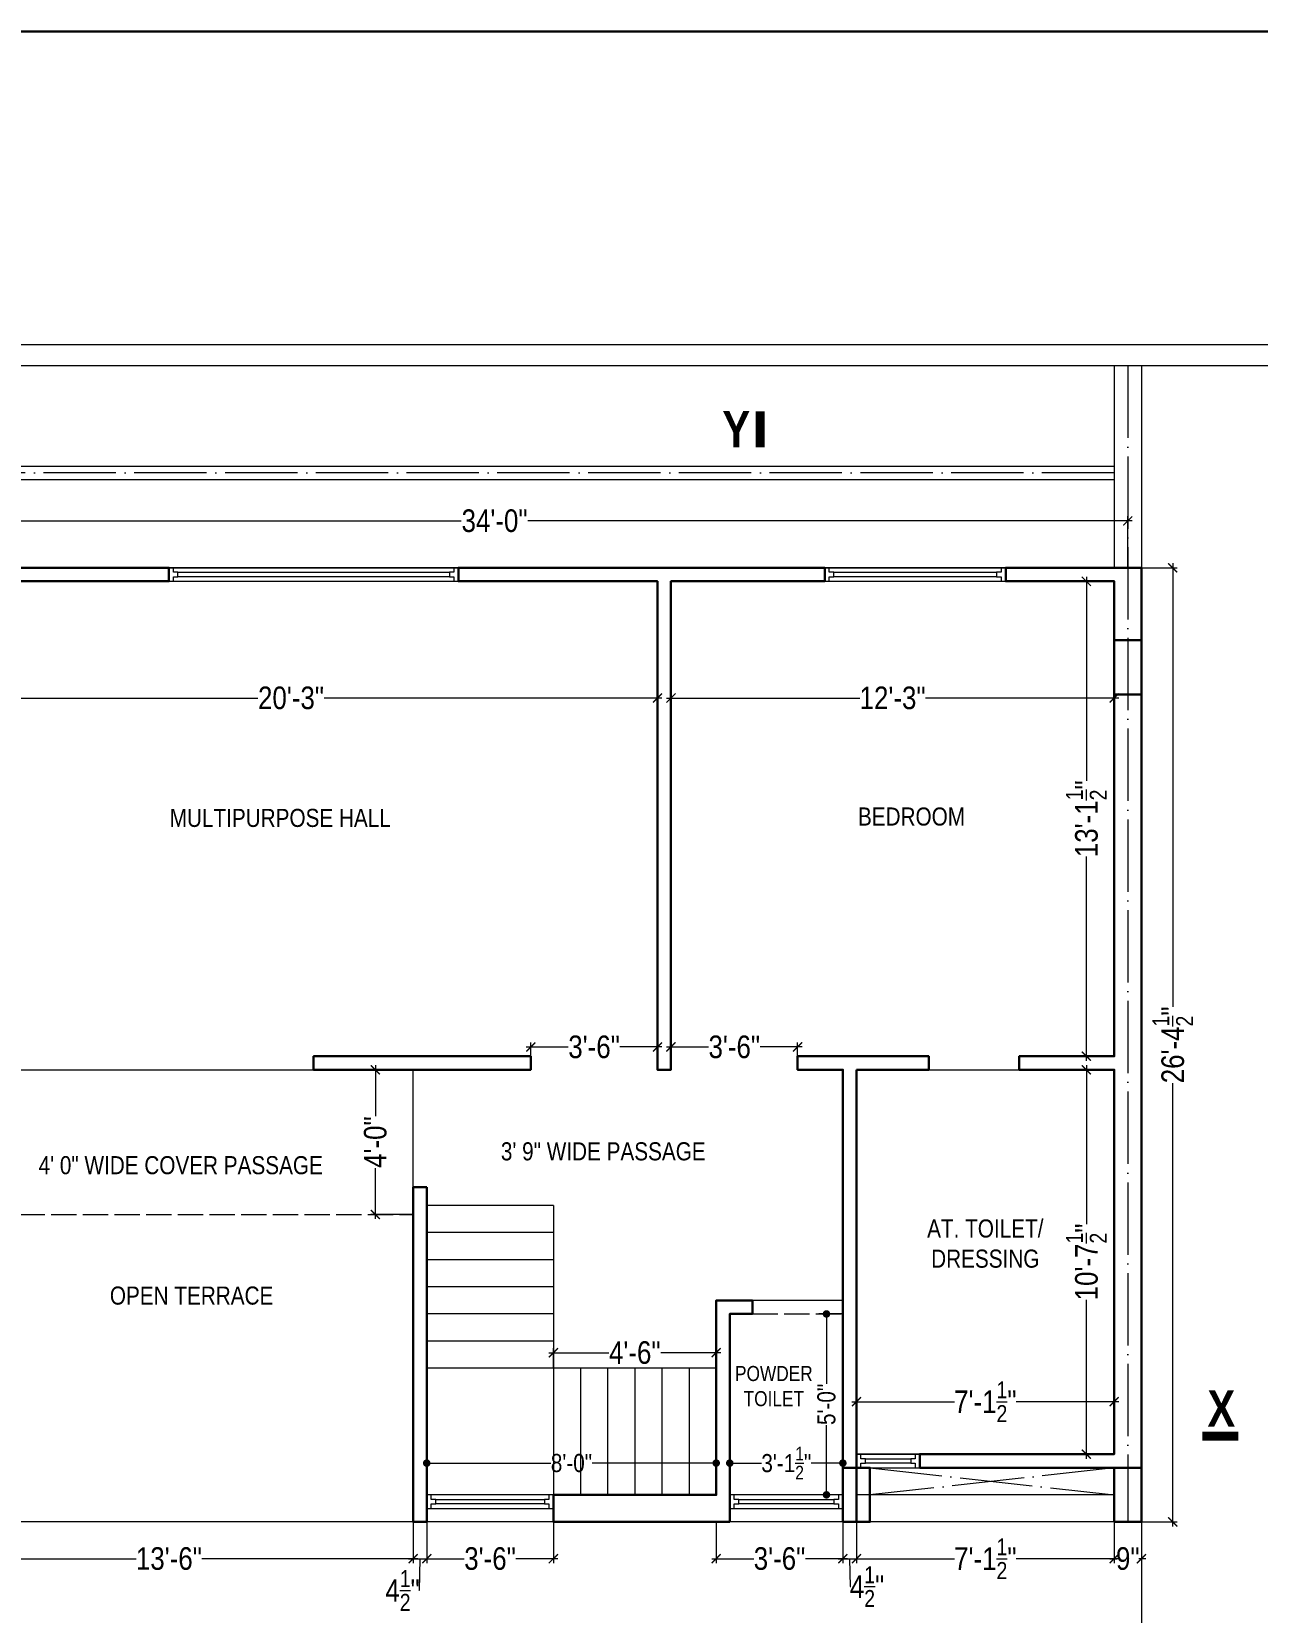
# Model space of a CAD drawing. Header units: millimetres. Extents: x 56222 to 120458, y -162468 to -121287.
# Drawn here: x 115889 to 116296, y -159368 to -158844 of the extents above; entities that cross this region are included whole.
import ezdxf

# ---------------------------------------------------------------- set-up
doc = ezdxf.new("R2010")
doc.units = ezdxf.units.MM
doc.header["$MEASUREMENT"] = 0
doc.header["$PDMODE"] = 35
doc.linetypes.add('ACAD_ISO02W100', pattern=[15, 12, -3])
doc.linetypes.add('ACAD_ISO04W100', pattern=[30, 24, -3, 0, -3])
doc.layers.get('Defpoints').update_dxf_attribs({"color": 220})
for name, color, linetype, lineweight in [('COLUMN', 1, 'Continuous', 30), ('FIRST FLOOR', 7, 'Continuous', 9), ('FIRST FLOOR_( STAIR )', 47, 'Continuous', 9), ('GROUND FLOOR', 7, 'Continuous', 9), ('GROUND FLOOR ( DW_RAIL )', 7, 'Continuous', 9), ('SECOND FLOOR', 7, 'Continuous', 9), ('SECOND FLOOR  ( PLINE )', 251, 'Continuous', 30), ('SECOND FLOOR ( DIM )', 7, 'Continuous', 9), ('SECOND FLOOR ( DW_RAIL )', 7, 'Continuous', 9), ('SECOND FLOOR ( PLine )', 7, 'Continuous', 30), ('SECOND FLOOR ( TEXT )', 7, 'Continuous', 9), ('SECTION', 7, 'Continuous', 9), ('X_SHEET', 7, 'Continuous', 9)]:
    doc.layers.add(name, color=color, linetype=linetype, lineweight=lineweight)
doc.styles.add('Cn BT~6', font='swissc.ttf', dxfattribs={"height": 6})
doc.styles.add("Cn_BT_0'-0", font='swissc.ttf')
doc.styles.add('Cn_BT_7½', font='swissc.ttf', dxfattribs={"height": 7.5})
doc.styles.add('KATHA', font='swissc.ttf')
doc.dimstyles.new('Cn BT~6', dxfattribs={"dimtxt": 0.18, "dimasz": 2.5, "dimexe": 2.5, "dimexo": 0, "dimgap": 0.09, "dimtad": 0, "dimdec": 3, "dimzin": 3, "dimdsep": 46, "dimlunit": 4, "dimtxsty": 'Cn BT~6', "dimblk": 'DOT', "dimcen": 0.09, "dimdle": 2, "dimclrd": 250, "dimclre": 250, "dimclrt": 5, "dimadec": 0, "dimazin": 0, "dimtfac": 0.75, "dimtdec": 3, "dimtofl": 0, "dimtmove": 0, "dimatfit": 3, "dimfxl": 1, "dimtolj": 1, "dimtzin": 0, "dimlwd": 15, "dimlwe": 15, "dimarcsym": 0})
doc.dimstyles.new('Cn_BT_7½', dxfattribs={"dimtxt": 9, "dimasz": 3, "dimexe": 1.5, "dimexo": 0, "dimgap": 0.09, "dimtad": 0, "dimdec": 3, "dimzin": 3, "dimdsep": 46, "dimlunit": 4, "dimtxsty": 'Cn_BT_7½', "dimblk": 'ARCHTICK', "dimcen": 0.09, "dimdle": 1.5, "dimclrd": 251, "dimclre": 251, "dimclrt": 14, "dimadec": 0, "dimazin": 0, "dimtfac": 0.75, "dimtdec": 3, "dimtofl": 0, "dimtmove": 0, "dimatfit": 3, "dimfxl": 0, "dimtolj": 1, "dimtzin": 0, "dimlwd": 15, "dimlwe": 15, "dimarcsym": 0})

# ---------------------------------------------------------------- blocks, each defined once
blk = doc.blocks.new('_ArchTick')
at = {"color": 0, "linetype": 'ByBlock', "const_width": 0.15}
blk.add_lwpolyline([(-0.5, -0.5), (0.5, 0.5)], dxfattribs=at)
blk = doc.blocks.new('*D325')
at = {"layer": 'Defpoints', "color": 0, "transparency": 16777216}
for p in [(116248.24, -159298.46), (116162.74, -159306.52), (116248.24, -159306.52)]:
    blk.add_point(p, dxfattribs=at)
at = {"layer": 'SECOND FLOOR ( DIM )', "color": 251, "lineweight": 15, "transparency": 16777216}
for p, q in [((116162.74, -159306.52), (116162.74, -159296.96)), ((116248.24, -159306.52), (116248.24, -159296.96)), ((116161.24, -159298.46), (116195.29, -159298.46)), ((116249.74, -159298.46), (116215.7, -159298.46))]:
    blk.add_line(p, q, dxfattribs=at)
at = {"layer": 'SECOND FLOOR ( DIM )', "color": 251, "lineweight": 15, "transparency": 16777216, "xscale": 3, "yscale": 3, "zscale": 3, "rotation": 180}
blk.add_blockref('_ArchTick', (116162.74, -159298.46), dxfattribs=at)
at = {"layer": 'SECOND FLOOR ( DIM )', "color": 251, "lineweight": 15, "transparency": 16777216, "xscale": 3, "yscale": 3, "zscale": 3}
blk.add_blockref('_ArchTick', (116248.24, -159298.46), dxfattribs=at)
at = {"layer": 'SECOND FLOOR ( DIM )', "color": 14, "transparency": 16777216, "insert": (116205.49, -159298.46), "char_height": 7.5, "attachment_point": 5, "style": 'Cn_BT_7½'}
blk.add_mtext('\\A1;7\'-1{\\H0.750000x;\\S1/2;}"', dxfattribs=at)
blk = doc.blocks.new('*D324')
at = {"layer": 'Defpoints', "color": 0, "transparency": 16777216}
for p in [(116257.24, -159021.86), (116252.74, -159338.36), (116267.63, -159338.36)]:
    blk.add_point(p, dxfattribs=at)
at = {"layer": 'SECOND FLOOR ( DIM )', "color": 251, "lineweight": 15, "transparency": 16777216}
for p, q in [((116257.24, -159021.86), (116269.13, -159021.86)), ((116267.63, -159020.36), (116267.63, -159167.44)), ((116267.63, -159339.86), (116267.63, -159192.78)), ((116252.74, -159338.36), (116269.13, -159338.36))]:
    blk.add_line(p, q, dxfattribs=at)
at = {"layer": 'SECOND FLOOR ( DIM )', "color": 251, "lineweight": 15, "transparency": 16777216, "xscale": 3, "yscale": 3, "zscale": 3}
for p, rotation in [((116267.63, -159021.86), 90), ((116267.63, -159338.36), 270)]:
    blk.add_blockref('_ArchTick', p, dxfattribs=dict(at, rotation=rotation))
at = {"layer": 'SECOND FLOOR ( DIM )', "color": 14, "transparency": 16777216, "insert": (116267.63, -159180.11), "char_height": 7.5, "attachment_point": 5, "rotation": 90, "style": 'Cn_BT_7½'}
blk.add_mtext('\\A1;26\'-4{\\H0.750000x;\\S1/2;}"', dxfattribs=at)
blk = doc.blocks.new('*D323')
at = {"layer": 'Defpoints', "color": 0, "transparency": 16777216}
for p in [(116248.24, -159188.36), (116239, -159315.86), (116248.24, -159315.86)]:
    blk.add_point(p, dxfattribs=at)
at = {"layer": 'SECOND FLOOR ( DIM )', "color": 251, "lineweight": 15, "transparency": 16777216}
for p, q in [((116239, -159186.86), (116239, -159239.58)), ((116248.24, -159188.36), (116237.5, -159188.36)), ((116239, -159317.36), (116239, -159264.64)), ((116248.24, -159315.86), (116237.5, -159315.86))]:
    blk.add_line(p, q, dxfattribs=at)
at = {"layer": 'SECOND FLOOR ( DIM )', "color": 251, "lineweight": 15, "transparency": 16777216, "xscale": 3, "yscale": 3, "zscale": 3}
for p, rotation in [((116239, -159188.36), 90), ((116239, -159315.86), 270)]:
    blk.add_blockref('_ArchTick', p, dxfattribs=dict(at, rotation=rotation))
at = {"layer": 'SECOND FLOOR ( DIM )', "color": 14, "transparency": 16777216, "insert": (116239, -159252.11), "char_height": 7.5, "attachment_point": 5, "rotation": 90, "style": 'Cn_BT_7½'}
blk.add_mtext('\\A1;10\'-7{\\H0.750000x;\\S1/2;}"', dxfattribs=at)
blk = doc.blocks.new('*D322')
at = {"layer": 'Defpoints', "color": 0, "transparency": 16777216}
for p in [(116248.24, -159026.36), (116239, -159183.86), (116248.24, -159183.86)]:
    blk.add_point(p, dxfattribs=at)
at = {"layer": 'SECOND FLOOR ( DIM )', "color": 251, "lineweight": 15, "transparency": 16777216}
for p, q in [((116239, -159024.86), (116239, -159092.58)), ((116248.24, -159026.36), (116237.5, -159026.36)), ((116239, -159185.36), (116239, -159117.64)), ((116248.24, -159183.86), (116237.5, -159183.86))]:
    blk.add_line(p, q, dxfattribs=at)
at = {"layer": 'SECOND FLOOR ( DIM )', "color": 251, "lineweight": 15, "transparency": 16777216, "xscale": 3, "yscale": 3, "zscale": 3}
for p, rotation in [((116239, -159026.36), 90), ((116239, -159183.86), 270)]:
    blk.add_blockref('_ArchTick', p, dxfattribs=dict(at, rotation=rotation))
at = {"layer": 'SECOND FLOOR ( DIM )', "color": 14, "transparency": 16777216, "insert": (116239, -159105.11), "char_height": 7.5, "attachment_point": 5, "rotation": 90, "style": 'Cn_BT_7½'}
blk.add_mtext('\\A1;13\'-1{\\H0.750000x;\\S1/2;}"', dxfattribs=at)
blk = doc.blocks.new('*D321')
at = {"layer": 'Defpoints', "color": 0, "transparency": 16777216}
for p in [(116101.24, -159054.86), (116248.24, -159054.86), (116248.24, -159065.06)]:
    blk.add_point(p, dxfattribs=at)
at = {"layer": 'SECOND FLOOR ( DIM )', "color": 251, "lineweight": 15, "transparency": 16777216}
for p, q in [((116101.24, -159054.86), (116101.24, -159066.56)), ((116248.24, -159054.86), (116248.24, -159066.56)), ((116099.74, -159065.06), (116163.88, -159065.06)), ((116249.74, -159065.06), (116185.61, -159065.06))]:
    blk.add_line(p, q, dxfattribs=at)
at = {"layer": 'SECOND FLOOR ( DIM )', "color": 251, "lineweight": 15, "transparency": 16777216, "xscale": 3, "yscale": 3, "zscale": 3, "rotation": 180}
blk.add_blockref('_ArchTick', (116101.24, -159065.06), dxfattribs=at)
at = {"layer": 'SECOND FLOOR ( DIM )', "color": 251, "lineweight": 15, "transparency": 16777216, "xscale": 3, "yscale": 3, "zscale": 3}
blk.add_blockref('_ArchTick', (116248.24, -159065.06), dxfattribs=at)
at = {"layer": 'SECOND FLOOR ( DIM )', "color": 14, "transparency": 16777216, "insert": (116174.74, -159065.06), "char_height": 7.5, "attachment_point": 5, "style": 'Cn_BT_7½'}
blk.add_mtext('\\A1;12\'-3"', dxfattribs=at)
blk = doc.blocks.new('*D320')
at = {"layer": 'Defpoints', "color": 0, "transparency": 16777216}
for p in [(115853.74, -159054.86), (116096.74, -159054.86), (115853.74, -159065.06)]:
    blk.add_point(p, dxfattribs=at)
at = {"layer": 'SECOND FLOOR ( DIM )', "color": 251, "lineweight": 15, "transparency": 16777216}
for p, q in [((115853.74, -159054.86), (115853.74, -159066.56)), ((116096.74, -159054.86), (116096.74, -159066.56)), ((115852.24, -159065.06), (115964.25, -159065.06)), ((116098.24, -159065.06), (115986.24, -159065.06))]:
    blk.add_line(p, q, dxfattribs=at)
at = {"layer": 'SECOND FLOOR ( DIM )', "color": 251, "lineweight": 15, "transparency": 16777216, "xscale": 3, "yscale": 3, "zscale": 3, "rotation": 180}
blk.add_blockref('_ArchTick', (115853.74, -159065.06), dxfattribs=at)
at = {"layer": 'SECOND FLOOR ( DIM )', "color": 251, "lineweight": 15, "transparency": 16777216, "xscale": 3, "yscale": 3, "zscale": 3}
blk.add_blockref('_ArchTick', (116096.74, -159065.06), dxfattribs=at)
at = {"layer": 'SECOND FLOOR ( DIM )', "color": 14, "transparency": 16777216, "insert": (115975.24, -159065.06), "char_height": 7.5, "attachment_point": 5, "style": 'Cn_BT_7½'}
blk.add_mtext('\\A1;20\'-3"', dxfattribs=at)
blk = doc.blocks.new('*D319')
at = {"layer": 'Defpoints', "color": 0, "transparency": 16777216}
for p in [(115844.74, -159006.3), (115844.74, -159021.86), (116252.74, -159021.86)]:
    blk.add_point(p, dxfattribs=at)
at = {"layer": 'SECOND FLOOR ( DIM )', "color": 251, "lineweight": 15, "transparency": 16777216}
for p, q in [((115843.24, -159006.3), (116031.71, -159006.3)), ((115844.74, -159021.86), (115844.74, -159004.8)), ((116254.24, -159006.3), (116053.78, -159006.3)), ((116252.74, -159021.86), (116252.74, -159004.8))]:
    blk.add_line(p, q, dxfattribs=at)
at = {"layer": 'SECOND FLOOR ( DIM )', "color": 251, "lineweight": 15, "transparency": 16777216, "xscale": 3, "yscale": 3, "zscale": 3, "rotation": 180}
blk.add_blockref('_ArchTick', (115844.74, -159006.3), dxfattribs=at)
at = {"layer": 'SECOND FLOOR ( DIM )', "color": 251, "lineweight": 15, "transparency": 16777216, "xscale": 3, "yscale": 3, "zscale": 3}
blk.add_blockref('_ArchTick', (116252.74, -159006.3), dxfattribs=at)
at = {"layer": 'SECOND FLOOR ( DIM )', "color": 14, "transparency": 16777216, "insert": (116042.74, -159006.3), "char_height": 7.5, "attachment_point": 5, "style": 'Cn_BT_7½'}
blk.add_mtext('\\A1;34\'-0"', dxfattribs=at)
blk = doc.blocks.new('_Dot')
at = {"color": 0, "linetype": 'ByBlock', "lineweight": -2}
blk.add_line((-0.5, 0), (-1, 0), dxfattribs=at)
at = {"color": 0, "linetype": 'ByBlock', "const_width": 0.5}
blk.add_lwpolyline([(-0.25, 0, 1), (0.25, 0, 1)], format="xyb", close=True, dxfattribs=at)
blk = doc.blocks.new('*D318')
at = {"layer": 'Defpoints', "color": 0, "transparency": 16777216}
for p in [(116020.24, -159311.36), (116116.24, -159311.36), (116116.24, -159318.83)]:
    blk.add_point(p, dxfattribs=at)
at = {"layer": 'SECOND FLOOR ( DIM )', "color": 250, "lineweight": 15, "transparency": 16777216}
for p, q in [((116020.24, -159311.36), (116020.24, -159321.33)), ((116116.24, -159311.36), (116116.24, -159321.33)), ((116022.74, -159318.83), (116061.41, -159318.83)), ((116113.74, -159318.83), (116075.08, -159318.83))]:
    blk.add_line(p, q, dxfattribs=at)
at = {"layer": 'SECOND FLOOR ( DIM )', "color": 250, "lineweight": 15, "transparency": 16777216, "xscale": 2.5, "yscale": 2.5, "zscale": 2.5, "rotation": 180}
blk.add_blockref('_Dot', (116020.24, -159318.83), dxfattribs=at)
at = {"layer": 'SECOND FLOOR ( DIM )', "color": 250, "lineweight": 15, "transparency": 16777216, "xscale": 2.5, "yscale": 2.5, "zscale": 2.5}
blk.add_blockref('_Dot', (116116.24, -159318.83), dxfattribs=at)
at = {"layer": 'SECOND FLOOR ( DIM )', "color": 5, "transparency": 16777216, "insert": (116068.24, -159318.83), "char_height": 6, "attachment_point": 5, "style": 'Cn BT~6'}
blk.add_mtext('\\A1;8\'-0"', dxfattribs=at)
blk = doc.blocks.new('*D317')
at = {"layer": 'Defpoints', "color": 0, "transparency": 16777216}
for p in [(116116.24, -159282.21), (116062.24, -159287.36), (116116.24, -159287.36)]:
    blk.add_point(p, dxfattribs=at)
at = {"layer": 'SECOND FLOOR ( DIM )', "color": 251, "lineweight": 15, "transparency": 16777216}
for p, q in [((116060.74, -159282.21), (116080.65, -159282.21)), ((116062.24, -159287.36), (116062.24, -159280.71)), ((116117.74, -159282.21), (116097.84, -159282.21)), ((116116.24, -159287.36), (116116.24, -159280.71))]:
    blk.add_line(p, q, dxfattribs=at)
at = {"layer": 'SECOND FLOOR ( DIM )', "color": 251, "lineweight": 15, "transparency": 16777216, "xscale": 3, "yscale": 3, "zscale": 3, "rotation": 180}
blk.add_blockref('_ArchTick', (116062.24, -159282.21), dxfattribs=at)
at = {"layer": 'SECOND FLOOR ( DIM )', "color": 251, "lineweight": 15, "transparency": 16777216, "xscale": 3, "yscale": 3, "zscale": 3}
blk.add_blockref('_ArchTick', (116116.24, -159282.21), dxfattribs=at)
at = {"layer": 'SECOND FLOOR ( DIM )', "color": 14, "transparency": 16777216, "insert": (116089.24, -159282.21), "char_height": 7.5, "attachment_point": 5, "style": 'Cn_BT_7½'}
blk.add_mtext('\\A1;4\'-6"', dxfattribs=at)
blk = doc.blocks.new('*D316')
at = {"layer": 'Defpoints', "color": 0, "transparency": 16777216}
for p in [(115853.74, -159338.36), (116015.74, -159338.36), (116015.74, -159350.53)]:
    blk.add_point(p, dxfattribs=at)
at = {"layer": 'SECOND FLOOR ( DIM )', "color": 251, "lineweight": 15, "transparency": 16777216}
for p, q in [((115853.74, -159338.36), (115853.74, -159352.03)), ((116015.74, -159338.36), (116015.74, -159352.03)), ((115852.24, -159350.53), (115923.88, -159350.53)), ((116017.24, -159350.53), (115945.61, -159350.53))]:
    blk.add_line(p, q, dxfattribs=at)
at = {"layer": 'SECOND FLOOR ( DIM )', "color": 251, "lineweight": 15, "transparency": 16777216, "xscale": 3, "yscale": 3, "zscale": 3, "rotation": 180}
blk.add_blockref('_ArchTick', (115853.74, -159350.53), dxfattribs=at)
at = {"layer": 'SECOND FLOOR ( DIM )', "color": 251, "lineweight": 15, "transparency": 16777216, "xscale": 3, "yscale": 3, "zscale": 3}
blk.add_blockref('_ArchTick', (116015.74, -159350.53), dxfattribs=at)
at = {"layer": 'SECOND FLOOR ( DIM )', "color": 14, "transparency": 16777216, "insert": (115934.74, -159350.53), "char_height": 7.5, "attachment_point": 5, "style": 'Cn_BT_7½'}
blk.add_mtext('\\A1;13\'-6"', dxfattribs=at)
blk = doc.blocks.new('*D315')
at = {"layer": 'Defpoints', "color": 0, "transparency": 16777216}
for p in [(116015.74, -159338.36), (116020.24, -159338.36), (116020.24, -159350.53)]:
    blk.add_point(p, dxfattribs=at)
at = {"layer": 'SECOND FLOOR ( DIM )', "color": 251, "lineweight": 15, "transparency": 16777216}
for p, q in [((116015.74, -159338.36), (116015.74, -159352.03)), ((116020.24, -159338.36), (116020.24, -159352.03)), ((116014.24, -159350.53), (116021.74, -159350.53)), ((116017.99, -159350.53), (116017.77, -159361.09)), ((116017.77, -159361.09), (116017.59, -159361.09))]:
    blk.add_line(p, q, dxfattribs=at)
at = {"layer": 'SECOND FLOOR ( DIM )', "color": 251, "lineweight": 15, "transparency": 16777216, "xscale": 3, "yscale": 3, "zscale": 3, "rotation": 180}
blk.add_blockref('_ArchTick', (116015.74, -159350.53), dxfattribs=at)
at = {"layer": 'SECOND FLOOR ( DIM )', "color": 251, "lineweight": 15, "transparency": 16777216, "xscale": 3, "yscale": 3, "zscale": 3}
blk.add_blockref('_ArchTick', (116020.24, -159350.53), dxfattribs=at)
at = {"layer": 'SECOND FLOOR ( DIM )', "color": 14, "transparency": 16777216, "insert": (116012.22, -159361.09), "char_height": 7.5, "attachment_point": 5, "style": 'Cn_BT_7½'}
blk.add_mtext('\\A1;4{\\H0.750000x;\\S1/2;}"', dxfattribs=at)
blk = doc.blocks.new('*D314')
at = {"layer": 'Defpoints', "color": 0, "transparency": 16777216}
for p in [(116020.24, -159338.36), (116062.24, -159338.36), (116062.24, -159350.53)]:
    blk.add_point(p, dxfattribs=at)
at = {"layer": 'SECOND FLOOR ( DIM )', "color": 251, "lineweight": 15, "transparency": 16777216}
for p, q in [((116020.24, -159338.36), (116020.24, -159352.03)), ((116062.24, -159338.36), (116062.24, -159352.03)), ((116018.74, -159350.53), (116032.69, -159350.53)), ((116063.74, -159350.53), (116049.8, -159350.53))]:
    blk.add_line(p, q, dxfattribs=at)
at = {"layer": 'SECOND FLOOR ( DIM )', "color": 251, "lineweight": 15, "transparency": 16777216, "xscale": 3, "yscale": 3, "zscale": 3, "rotation": 180}
blk.add_blockref('_ArchTick', (116020.24, -159350.53), dxfattribs=at)
at = {"layer": 'SECOND FLOOR ( DIM )', "color": 251, "lineweight": 15, "transparency": 16777216, "xscale": 3, "yscale": 3, "zscale": 3}
blk.add_blockref('_ArchTick', (116062.24, -159350.53), dxfattribs=at)
at = {"layer": 'SECOND FLOOR ( DIM )', "color": 14, "transparency": 16777216, "insert": (116041.24, -159350.53), "char_height": 7.5, "attachment_point": 5, "style": 'Cn_BT_7½'}
blk.add_mtext('\\A1;3\'-6"', dxfattribs=at)
blk = doc.blocks.new('*D312')
at = {"layer": 'Defpoints', "color": 0, "transparency": 16777216}
for p in [(116116.24, -159338.36), (116158.24, -159338.36), (116158.24, -159350.53)]:
    blk.add_point(p, dxfattribs=at)
at = {"layer": 'SECOND FLOOR ( DIM )', "color": 251, "lineweight": 15, "transparency": 16777216}
for p, q in [((116116.24, -159338.36), (116116.24, -159352.03)), ((116158.24, -159338.36), (116158.24, -159352.03)), ((116114.74, -159350.53), (116128.69, -159350.53)), ((116159.74, -159350.53), (116145.8, -159350.53))]:
    blk.add_line(p, q, dxfattribs=at)
at = {"layer": 'SECOND FLOOR ( DIM )', "color": 251, "lineweight": 15, "transparency": 16777216, "xscale": 3, "yscale": 3, "zscale": 3, "rotation": 180}
blk.add_blockref('_ArchTick', (116116.24, -159350.53), dxfattribs=at)
at = {"layer": 'SECOND FLOOR ( DIM )', "color": 251, "lineweight": 15, "transparency": 16777216, "xscale": 3, "yscale": 3, "zscale": 3}
blk.add_blockref('_ArchTick', (116158.24, -159350.53), dxfattribs=at)
at = {"layer": 'SECOND FLOOR ( DIM )', "color": 14, "transparency": 16777216, "insert": (116137.24, -159350.53), "char_height": 7.5, "attachment_point": 5, "style": 'Cn_BT_7½'}
blk.add_mtext('\\A1;3\'-6"', dxfattribs=at)
blk = doc.blocks.new('*D311')
at = {"layer": 'Defpoints', "color": 0, "transparency": 16777216}
for p in [(116158.24, -159338.36), (116162.74, -159338.36), (116162.74, -159350.53)]:
    blk.add_point(p, dxfattribs=at)
at = {"layer": 'SECOND FLOOR ( DIM )', "color": 251, "lineweight": 15, "transparency": 16777216}
for p, q in [((116158.24, -159338.36), (116158.24, -159352.03)), ((116162.74, -159338.36), (116162.74, -159352.03)), ((116156.74, -159350.53), (116164.24, -159350.53)), ((116160.49, -159350.53), (116160.72, -159359.81)), ((116160.72, -159359.81), (116160.9, -159359.81))]:
    blk.add_line(p, q, dxfattribs=at)
at = {"layer": 'SECOND FLOOR ( DIM )', "color": 251, "lineweight": 15, "transparency": 16777216, "xscale": 3, "yscale": 3, "zscale": 3, "rotation": 180}
blk.add_blockref('_ArchTick', (116158.24, -159350.53), dxfattribs=at)
at = {"layer": 'SECOND FLOOR ( DIM )', "color": 251, "lineweight": 15, "transparency": 16777216, "xscale": 3, "yscale": 3, "zscale": 3}
blk.add_blockref('_ArchTick', (116162.74, -159350.53), dxfattribs=at)
at = {"layer": 'SECOND FLOOR ( DIM )', "color": 14, "transparency": 16777216, "insert": (116166.27, -159359.81), "char_height": 7.5, "attachment_point": 5, "style": 'Cn_BT_7½'}
blk.add_mtext('\\A1;4{\\H0.750000x;\\S1/2;}"', dxfattribs=at)
blk = doc.blocks.new('*D310')
at = {"layer": 'Defpoints', "color": 0, "transparency": 16777216}
for p in [(116162.74, -159338.36), (116248.24, -159338.36), (116248.24, -159350.53)]:
    blk.add_point(p, dxfattribs=at)
at = {"layer": 'SECOND FLOOR ( DIM )', "color": 251, "lineweight": 15, "transparency": 16777216}
for p, q in [((116162.74, -159338.36), (116162.74, -159352.03)), ((116248.24, -159338.36), (116248.24, -159352.03)), ((116161.24, -159350.53), (116195.29, -159350.53)), ((116249.74, -159350.53), (116215.7, -159350.53))]:
    blk.add_line(p, q, dxfattribs=at)
at = {"layer": 'SECOND FLOOR ( DIM )', "color": 251, "lineweight": 15, "transparency": 16777216, "xscale": 3, "yscale": 3, "zscale": 3, "rotation": 180}
blk.add_blockref('_ArchTick', (116162.74, -159350.53), dxfattribs=at)
at = {"layer": 'SECOND FLOOR ( DIM )', "color": 251, "lineweight": 15, "transparency": 16777216, "xscale": 3, "yscale": 3, "zscale": 3}
blk.add_blockref('_ArchTick', (116248.24, -159350.53), dxfattribs=at)
at = {"layer": 'SECOND FLOOR ( DIM )', "color": 14, "transparency": 16777216, "insert": (116205.49, -159350.53), "char_height": 7.5, "attachment_point": 5, "style": 'Cn_BT_7½'}
blk.add_mtext('\\A1;7\'-1{\\H0.750000x;\\S1/2;}"', dxfattribs=at)
blk = doc.blocks.new('*D309')
at = {"layer": 'Defpoints', "color": 0, "transparency": 16777216}
for p in [(116248.24, -159338.36), (116257.24, -159338.36), (116257.24, -159350.53)]:
    blk.add_point(p, dxfattribs=at)
at = {"layer": 'SECOND FLOOR ( DIM )', "color": 251, "lineweight": 15, "transparency": 16777216}
for p, q in [((116248.24, -159338.36), (116248.24, -159352.03)), ((116257.24, -159338.36), (116257.24, -159352.03)), ((116246.74, -159350.53), (116249.09, -159350.53)), ((116258.74, -159350.53), (116256.4, -159350.53))]:
    blk.add_line(p, q, dxfattribs=at)
at = {"layer": 'SECOND FLOOR ( DIM )', "color": 251, "lineweight": 15, "transparency": 16777216, "xscale": 3, "yscale": 3, "zscale": 3, "rotation": 180}
blk.add_blockref('_ArchTick', (116248.24, -159350.53), dxfattribs=at)
at = {"layer": 'SECOND FLOOR ( DIM )', "color": 251, "lineweight": 15, "transparency": 16777216, "xscale": 3, "yscale": 3, "zscale": 3}
blk.add_blockref('_ArchTick', (116257.24, -159350.53), dxfattribs=at)
at = {"layer": 'SECOND FLOOR ( DIM )', "color": 14, "transparency": 16777216, "insert": (116252.74, -159350.53), "char_height": 7.5, "attachment_point": 5, "style": 'Cn_BT_7½'}
blk.add_mtext('\\A1;9"', dxfattribs=at)
blk = doc.blocks.new('*D308')
at = {"layer": 'Defpoints', "color": 0, "transparency": 16777216}
for p in [(116020.24, -159188.36), (116003.2, -159236.36), (116015.74, -159236.36)]:
    blk.add_point(p, dxfattribs=at)
at = {"layer": 'SECOND FLOOR ( DIM )', "color": 251, "lineweight": 15, "transparency": 16777216}
for p, q in [((116003.2, -159186.86), (116003.2, -159203.76)), ((116020.24, -159188.36), (116001.7, -159188.36)), ((116003.2, -159237.86), (116003.2, -159220.96)), ((116015.74, -159236.36), (116001.7, -159236.36))]:
    blk.add_line(p, q, dxfattribs=at)
at = {"layer": 'SECOND FLOOR ( DIM )', "color": 251, "lineweight": 15, "transparency": 16777216, "xscale": 3, "yscale": 3, "zscale": 3}
for p, rotation in [((116003.2, -159188.36), 90), ((116003.2, -159236.36), 270)]:
    blk.add_blockref('_ArchTick', p, dxfattribs=dict(at, rotation=rotation))
at = {"layer": 'SECOND FLOOR ( DIM )', "color": 14, "transparency": 16777216, "insert": (116003.2, -159212.36), "char_height": 7.5, "attachment_point": 5, "rotation": 90, "style": 'Cn_BT_7½'}
blk.add_mtext('\\A1;4\'-0"', dxfattribs=at)
blk = doc.blocks.new('*D306')
at = {"layer": 'Defpoints', "color": 0, "transparency": 16777216}
for p in [(116101.24, -159180.81), (116101.24, -159188.36), (116143.24, -159188.36)]:
    blk.add_point(p, dxfattribs=at)
at = {"layer": 'SECOND FLOOR ( DIM )', "color": 251, "lineweight": 15, "transparency": 16777216}
for p, q in [((116099.74, -159180.81), (116113.69, -159180.81)), ((116101.24, -159188.36), (116101.24, -159179.31)), ((116144.74, -159180.81), (116130.8, -159180.81)), ((116143.24, -159188.36), (116143.24, -159179.31))]:
    blk.add_line(p, q, dxfattribs=at)
at = {"layer": 'SECOND FLOOR ( DIM )', "color": 251, "lineweight": 15, "transparency": 16777216, "xscale": 3, "yscale": 3, "zscale": 3, "rotation": 180}
blk.add_blockref('_ArchTick', (116101.24, -159180.81), dxfattribs=at)
at = {"layer": 'SECOND FLOOR ( DIM )', "color": 251, "lineweight": 15, "transparency": 16777216, "xscale": 3, "yscale": 3, "zscale": 3}
blk.add_blockref('_ArchTick', (116143.24, -159180.81), dxfattribs=at)
at = {"layer": 'SECOND FLOOR ( DIM )', "color": 14, "transparency": 16777216, "insert": (116122.24, -159180.81), "char_height": 7.5, "attachment_point": 5, "style": 'Cn_BT_7½'}
blk.add_mtext('\\A1;3\'-6"', dxfattribs=at)
blk = doc.blocks.new('*D305')
at = {"layer": 'Defpoints', "color": 0, "transparency": 16777216}
for p in [(116054.74, -159180.81), (116054.74, -159188.36), (116096.74, -159188.36)]:
    blk.add_point(p, dxfattribs=at)
at = {"layer": 'SECOND FLOOR ( DIM )', "color": 251, "lineweight": 15, "transparency": 16777216}
for p, q in [((116053.24, -159180.81), (116067.19, -159180.81)), ((116054.74, -159188.36), (116054.74, -159179.31)), ((116098.24, -159180.81), (116084.3, -159180.81)), ((116096.74, -159188.36), (116096.74, -159179.31))]:
    blk.add_line(p, q, dxfattribs=at)
at = {"layer": 'SECOND FLOOR ( DIM )', "color": 251, "lineweight": 15, "transparency": 16777216, "xscale": 3, "yscale": 3, "zscale": 3, "rotation": 180}
blk.add_blockref('_ArchTick', (116054.74, -159180.81), dxfattribs=at)
at = {"layer": 'SECOND FLOOR ( DIM )', "color": 251, "lineweight": 15, "transparency": 16777216, "xscale": 3, "yscale": 3, "zscale": 3}
blk.add_blockref('_ArchTick', (116096.74, -159180.81), dxfattribs=at)
at = {"layer": 'SECOND FLOOR ( DIM )', "color": 14, "transparency": 16777216, "insert": (116075.74, -159180.81), "char_height": 7.5, "attachment_point": 5, "style": 'Cn_BT_7½'}
blk.add_mtext('\\A1;3\'-6"', dxfattribs=at)
blk = doc.blocks.new('*D304')
at = {"layer": 'Defpoints', "color": 0, "transparency": 16777216}
for p in [(116120.74, -159311.36), (116158.24, -159311.36), (116158.24, -159318.83)]:
    blk.add_point(p, dxfattribs=at)
at = {"layer": 'SECOND FLOOR ( DIM )', "color": 250, "lineweight": 15, "transparency": 16777216}
for p, q in [((116120.74, -159311.36), (116120.74, -159321.33)), ((116158.24, -159311.36), (116158.24, -159321.33)), ((116123.24, -159318.83), (116131.3, -159318.83)), ((116155.74, -159318.83), (116147.69, -159318.83))]:
    blk.add_line(p, q, dxfattribs=at)
at = {"layer": 'SECOND FLOOR ( DIM )', "color": 250, "lineweight": 15, "transparency": 16777216, "xscale": 2.5, "yscale": 2.5, "zscale": 2.5, "rotation": 180}
blk.add_blockref('_Dot', (116120.74, -159318.83), dxfattribs=at)
at = {"layer": 'SECOND FLOOR ( DIM )', "color": 250, "lineweight": 15, "transparency": 16777216, "xscale": 2.5, "yscale": 2.5, "zscale": 2.5}
blk.add_blockref('_Dot', (116158.24, -159318.83), dxfattribs=at)
at = {"layer": 'SECOND FLOOR ( DIM )', "color": 5, "transparency": 16777216, "insert": (116139.49, -159318.83), "char_height": 6, "attachment_point": 5, "style": 'Cn BT~6'}
blk.add_mtext('\\A1;3\'-1{\\H0.750000x;\\S1/2;}"', dxfattribs=at)
blk = doc.blocks.new('*D303')
at = {"layer": 'Defpoints', "color": 0, "transparency": 16777216}
for p in [(116152.81, -159269.36), (116158.24, -159269.36), (116158.24, -159329.36)]:
    blk.add_point(p, dxfattribs=at)
at = {"layer": 'SECOND FLOOR ( DIM )', "color": 250, "lineweight": 15, "transparency": 16777216}
for p, q in [((116158.24, -159269.36), (116150.31, -159269.36)), ((116152.81, -159271.86), (116152.81, -159292.51)), ((116152.81, -159326.86), (116152.81, -159306.21)), ((116158.24, -159329.36), (116150.31, -159329.36))]:
    blk.add_line(p, q, dxfattribs=at)
at = {"layer": 'SECOND FLOOR ( DIM )', "color": 250, "lineweight": 15, "transparency": 16777216, "xscale": 2.5, "yscale": 2.5, "zscale": 2.5}
for p, rotation in [((116152.81, -159269.36), 90), ((116152.81, -159329.36), 270)]:
    blk.add_blockref('_Dot', p, dxfattribs=dict(at, rotation=rotation))
at = {"layer": 'SECOND FLOOR ( DIM )', "color": 5, "transparency": 16777216, "insert": (116152.81, -159299.36), "char_height": 6, "attachment_point": 5, "rotation": 90, "style": 'Cn BT~6'}
blk.add_mtext('\\A1;5\'-0"', dxfattribs=at)

msp = doc.modelspace()

# ---------------------------------------------------------------- linework, layer by layer
at = {"layer": 'COLUMN'}
for points in [[(116248.24493, -159045.85958), (116257.24493, -159045.85958), (116257.24493, -159063.85958), (116248.24493, -159063.85958)], [(116158.24493, -159320.35958), (116167.24493, -159320.35958), (116167.24493, -159338.35958), (116158.24493, -159338.35958)], [(116248.24493, -159320.35958), (116257.24493, -159320.35958), (116257.24493, -159338.35958), (116248.24493, -159338.35958)]]:
    msp.add_lwpolyline(points, close=True, dxfattribs=at)
at = {"layer": 'FIRST FLOOR', "color": 1}
msp.add_line((116062.24493, -159329.35958), (116062.24493, -159338.35958), dxfattribs=at)
at = {"layer": 'FIRST FLOOR_( STAIR )'}
for p, q in [((116062.24493, -159233.35958), (116020.24493, -159233.35958)), ((116062.24493, -159233.35958), (116062.24493, -159329.35958)), ((116062.24493, -159242.35958), (116020.24493, -159242.35958)), ((116062.24493, -159251.35958), (116020.24493, -159251.35958)), ((116062.24493, -159260.35958), (116020.24493, -159260.35958)), ((116062.24493, -159269.35958), (116020.24493, -159269.35958)), ((116062.24493, -159278.35958), (116020.24493, -159278.35958)), ((116116.24493, -159287.35958), (116020.24493, -159287.35958)), ((116071.24493, -159287.35958), (116071.24493, -159329.35958)), ((116080.24493, -159287.35958), (116080.24493, -159329.35958)), ((116089.24493, -159287.35958), (116089.24493, -159329.35958)), ((116098.24493, -159287.35958), (116098.24493, -159329.35958)), ((116107.24493, -159287.35958), (116107.24493, -159329.35958))]:
    msp.add_line(p, q, dxfattribs=at)
at = {"layer": 'GROUND FLOOR'}
for p, q in [((116248.24493, -158954.81072), (116248.24493, -159021.85958)), ((115756.99493, -158988.10958), (116248.24493, -158988.10958)), ((115761.49493, -158992.60958), (116248.24493, -158992.60958)), ((116183.74493, -159315.85958), (116183.74493, -159320.35958))]:
    msp.add_line(p, q, dxfattribs=at)
at = {"layer": 'GROUND FLOOR', "color": 1, "linetype": 'ACAD_ISO04W100'}
msp.add_line((116252.74493, -158954.81072), (116252.74493, -159338.35958), dxfattribs=at)
msp.add_lwpolyline([(116248.24493, -158990.35958), (115759.24493, -158990.35958), (115759.24493, -159452.85958), (116257.24493, -159452.85958)], dxfattribs=at)
at = {"layer": 'GROUND FLOOR ( DW_RAIL )'}
for points in [[(116183.74493, -159315.85958), (116182.24493, -159315.85958), (116182.24493, -159317.35958), (116180.74493, -159317.35958), (116180.74493, -159318.85958), (116165.74493, -159318.85958), (116165.74493, -159317.35958), (116164.24493, -159317.35958), (116164.24493, -159315.85958), (116162.74493, -159315.85958), (116162.74493, -159320.35958), (116164.24493, -159320.35958), (116164.24493, -159318.85958), (116165.74493, -159318.85958), (116165.74493, -159317.35958), (116180.74493, -159317.35958), (116180.74493, -159318.85958), (116182.24493, -159318.85958), (116182.24493, -159320.35958), (116183.74493, -159320.35958), (116183.74493, -159315.85958), (116162.74493, -159315.85958), (116162.74493, -159320.35958), (116183.74493, -159320.35958)], [(116062.24493, -159329.35958), (116060.74493, -159329.35958), (116060.74493, -159330.85958), (116059.24493, -159330.85958), (116059.24493, -159332.35958), (116023.24493, -159332.35958), (116023.24493, -159330.85958), (116021.74493, -159330.85958), (116021.74493, -159329.35958), (116020.24493, -159329.35958), (116020.24493, -159333.85958), (116021.74493, -159333.85958), (116021.74493, -159332.35958), (116023.24493, -159332.35958), (116023.24493, -159330.85958), (116059.24493, -159330.85958), (116059.24493, -159332.35958), (116060.74493, -159332.35958), (116060.74493, -159333.85958), (116062.24493, -159333.85958), (116062.24493, -159329.35958), (116020.24493, -159329.35958), (116020.24493, -159333.85958), (116062.24493, -159333.85958)], [(116158.24493, -159329.35958), (116156.74493, -159329.35958), (116156.74493, -159330.85958), (116155.24493, -159330.85958), (116155.24493, -159332.35958), (116123.74493, -159332.35958), (116123.74493, -159330.85958), (116122.24493, -159330.85958), (116122.24493, -159329.35958), (116120.74493, -159329.35958), (116120.74493, -159333.85958), (116122.24493, -159333.85958), (116122.24493, -159332.35958), (116123.74493, -159332.35958), (116123.74493, -159330.85958), (116155.24493, -159330.85958), (116155.24493, -159332.35958), (116156.74493, -159332.35958), (116156.74493, -159333.85958), (116158.24493, -159333.85958), (116158.24493, -159329.35958), (116120.74493, -159329.35958), (116120.74493, -159333.85958), (116158.24493, -159333.85958)]]:
    msp.add_lwpolyline(points, close=True, dxfattribs=at)
at = {"layer": 'SECOND FLOOR', "color": 5}
msp.add_line((116257.24493, -158954.81072), (116257.24493, -159475.74353), dxfattribs=at)
at = {"layer": 'SECOND FLOOR'}
for p, q in [((115844.74493, -159021.85958), (116257.24493, -159021.85958)), ((115934.74493, -159021.85958), (115934.74493, -159026.35958)), ((116030.74493, -159021.85958), (116030.74493, -159026.35958)), ((116152.24493, -159021.85958), (116152.24493, -159026.35958)), ((116212.24493, -159021.85958), (116212.24493, -159026.35958)), ((115853.74493, -159026.35958), (116096.74493, -159026.35958)), ((116096.74493, -159026.35958), (116096.74493, -159188.35958)), ((116101.24493, -159188.35958), (116101.24493, -159026.35958)), ((116101.24493, -159026.35958), (116248.24493, -159026.35958)), ((116248.24493, -159026.35958), (116248.24493, -159183.85958)), ((115982.74493, -159188.35958), (115982.74493, -159183.85958)), ((115982.74493, -159183.85958), (116054.74493, -159183.85958)), ((116054.74493, -159188.35958), (116054.74493, -159183.85958)), ((116143.24493, -159188.35958), (116143.24493, -159183.85958)), ((116143.24493, -159183.85958), (116186.74493, -159183.85958)), ((116186.74493, -159183.85958), (116186.74493, -159188.35958)), ((116216.74493, -159183.85958), (116216.74493, -159188.35958)), ((116216.74493, -159183.85958), (116248.24493, -159183.85958)), ((115853.74493, -159188.35958), (116054.74493, -159188.35958)), ((116015.74493, -159338.35958), (116015.74493, -159188.35958)), ((116096.74493, -159188.35958), (116101.24493, -159188.35958)), ((116143.24493, -159188.35958), (116158.24493, -159188.35958)), ((116158.24493, -159188.35958), (116158.24493, -159338.35958)), ((116162.74493, -159188.35958), (116162.74493, -159338.35958)), ((116162.74493, -159188.35958), (116248.24493, -159188.35958)), ((116248.24493, -159188.35958), (116248.24493, -159315.85958)), ((116015.74493, -159227.35958), (116020.24493, -159227.35958)), ((116020.24493, -159338.35958), (116020.24493, -159227.35958)), ((116116.24493, -159264.85958), (116116.24493, -159329.35958)), ((116158.24493, -159264.85958), (116116.24493, -159264.85958)), ((116128.24493, -159264.85958), (116128.24493, -159269.35958)), ((116128.24493, -159269.35958), (116120.74493, -159269.35958)), ((116120.74493, -159269.35958), (116120.74493, -159338.35958)), ((116162.74493, -159315.85958), (116248.24493, -159315.85958)), ((116162.74493, -159320.35958), (116248.24493, -159320.35958)), ((116248.24493, -159320.35958), (116248.24493, -159338.35958)), ((116116.24493, -159329.35958), (116020.24493, -159329.35958)), ((116158.24493, -159329.35958), (116120.74493, -159329.35958)), ((116248.24493, -159329.35958), (116162.74493, -159329.35958)), ((116257.24493, -159338.35958), (115844.74493, -159338.35958))]:
    msp.add_line(p, q, dxfattribs=at)
at = {"layer": 'SECOND FLOOR', "linetype": 'ACAD_ISO02W100', "ltscale": 0.7}
msp.add_line((116128.24493, -159269.35958), (116158.24493, -159269.35958), dxfattribs=at)
at = {"layer": 'SECOND FLOOR', "color": 1, "linetype": 'ACAD_ISO04W100'}
for p, q in [((116167.24493, -159320.35958), (116248.24493, -159329.35958)), ((116248.24493, -159320.35958), (116167.24493, -159329.35958))]:
    msp.add_line(p, q, dxfattribs=at)
at = {"layer": 'SECOND FLOOR', "color": 1, "linetype": 'ACAD_ISO02W100', "ltscale": 0.7}
msp.add_lwpolyline([(115853.74493, -159236.35958), (116015.74493, -159236.35958)], dxfattribs=at)
at = {"layer": 'SECOND FLOOR  ( PLINE )'}
for points in [[(115853.74493, -159026.35958), (115934.74493, -159026.35958), (115934.74493, -159021.85958), (115844.74493, -159021.85958), (115844.74493, -159075.10958), (115853.74493, -159075.10958)], [(116152.24493, -159021.85958), (116030.74493, -159021.85958), (116030.74493, -159026.35958), (116096.74493, -159026.35958), (116096.74493, -159188.35958), (116101.24493, -159188.35958), (116101.24493, -159026.35958), (116152.24493, -159026.35958)], [(116257.24493, -159021.85958), (116212.24493, -159021.85958), (116212.24493, -159026.35958), (116248.24493, -159026.35958), (116248.24493, -159183.85958), (116216.74493, -159183.85958), (116216.74493, -159188.35958), (116248.24493, -159188.35958), (116248.24493, -159315.85958), (116183.74493, -159315.85958), (116183.74493, -159320.35958), (116248.24493, -159320.35958), (116248.24493, -159338.35958), (116257.24493, -159338.35958)], [(116054.74493, -159183.85958), (115982.74493, -159183.85958), (115982.74493, -159188.35958), (116054.74493, -159188.35958)], [(116020.24493, -159227.35958), (116015.74493, -159227.35958), (116015.74493, -159338.35958), (116020.24493, -159338.35958)]]:
    msp.add_lwpolyline(points, close=True, dxfattribs=at)
at = {"layer": 'SECOND FLOOR ( DW_RAIL )'}
for points in [[(116030.74493, -159021.85958), (116029.24493, -159021.85958), (116029.24493, -159023.35958), (116027.74493, -159023.35958), (116027.74493, -159024.85958), (115937.74493, -159024.85958), (115937.74493, -159023.35958), (115936.24493, -159023.35958), (115936.24493, -159021.85958), (115934.74493, -159021.85958), (115934.74493, -159026.35958), (115936.24493, -159026.35958), (115936.24493, -159024.85958), (115937.74493, -159024.85958), (115937.74493, -159023.35958), (116027.74493, -159023.35958), (116027.74493, -159024.85958), (116029.24493, -159024.85958), (116029.24493, -159026.35958), (116030.74493, -159026.35958), (116030.74493, -159021.85958), (115934.74493, -159021.85958), (115934.74493, -159026.35958), (116030.74493, -159026.35958)], [(116212.24493, -159021.85958), (116210.74493, -159021.85958), (116210.74493, -159023.35958), (116209.24493, -159023.35958), (116209.24493, -159024.85958), (116155.24493, -159024.85958), (116155.24493, -159023.35958), (116153.74493, -159023.35958), (116153.74493, -159021.85958), (116152.24493, -159021.85958), (116152.24493, -159026.35958), (116153.74493, -159026.35958), (116153.74493, -159024.85958), (116155.24493, -159024.85958), (116155.24493, -159023.35958), (116209.24493, -159023.35958), (116209.24493, -159024.85958), (116210.74493, -159024.85958), (116210.74493, -159026.35958), (116212.24493, -159026.35958), (116212.24493, -159021.85958), (116152.24493, -159021.85958), (116152.24493, -159026.35958), (116212.24493, -159026.35958)]]:
    msp.add_lwpolyline(points, close=True, dxfattribs=at)
at = {"layer": 'SECOND FLOOR ( PLine )'}
for points in [[(116162.74493, -159188.35958), (116186.74493, -159188.35958), (116186.74493, -159183.85958), (116143.24493, -159183.85958), (116143.24493, -159188.35958), (116158.24493, -159188.35958), (116158.24493, -159338.35958), (116162.74493, -159338.35958)], [(116120.74493, -159338.35958), (116062.24493, -159338.35958), (116062.24493, -159329.35958), (116116.24493, -159329.35958), (116116.24493, -159264.85958), (116128.24493, -159264.85958), (116128.24493, -159269.35958), (116120.74493, -159269.35958)]]:
    msp.add_lwpolyline(points, close=True, dxfattribs=at)
at = {"layer": 'SECTION', "color": 5}
for points in [[(116129.28193, -159404.45366, 12, 12, 0), (116132.28193, -159404.45366, 0, 0, 0), (116132.28193, -158975.95215, 12, 12, 0), (116129.28193, -158975.95215, 12, 12, 0)], [(115816.31449, -159308.35958, 12, 12, 0), (115816.31449, -159311.35958, 0, 0, 0), (116283.44369, -159311.35958, 12, 12, 0), (116283.44369, -159308.35958, 12, 12, 0)]]:
    msp.add_lwpolyline(points, format="xyseb", dxfattribs=at)
at = {"layer": 'X_SHEET', "color": 5, "lineweight": 30}
msp.add_lwpolyline([(113576.41025, -158844.0278), (116516.02946, -158844.0278), (116516.02946, -160541.61207), (113576.41025, -160541.61207)], close=True, dxfattribs=at)
at = {"layer": 'X_SHEET'}
for points in [[(116472.30657, -159482.74353), (115705.15821, -159482.74353), (115705.15821, -158947.81072), (116472.30657, -158947.81072)], [(116465.30657, -159475.74353), (115712.15821, -159475.74353), (115712.15821, -158954.81072), (116465.30657, -158954.81072)]]:
    msp.add_lwpolyline(points, close=True, dxfattribs=at)

# ---------------------------------------------------------------- texts
at = {"layer": 'SECOND FLOOR ( TEXT )', "attachment_point": 5}
for s, insert, char_height, style in [('MULTIPURPOSE HALL', (115971.67324, -159104.86758), 6, 'KATHA'), ('BEDROOM', (116181.00729, -159104.41304), 6, 'KATHA'), ('3\' 9" WIDE PASSAGE', (116078.78855, -159215.45849), 6, 'KATHA'), ('4\' 0" WIDE COVER PASSAGE', (115938.65662, -159220.05708), 6, 'KATHA'), ('AT. TOILET/\\PDRESSING', (116205.4822, -159246.05391), 6, 'KATHA'), ('OPEN TERRACE', (115942.26972, -159263.3018), 6, 'KATHA'), ('POWDER\\PTOILET', (116135.36394, -159293.31478), 5, "Cn_BT_0'-0")]:
    msp.add_mtext(s, dxfattribs=dict(at, insert=insert, char_height=char_height, style=style))
at = {"layer": 'SECTION', "color": 5, "char_height": 12, "attachment_point": 7, "line_spacing_factor": 1.157143, "style": "Cn_BT_0'-0"}
for s, insert in [('{\\fSwis721 Cn BT|b1|i0|c0|p34;Y}', (116118.30797, -158981.91224)), ('{\\fSwis721 Cn BT|b1|i0|c0|p34;X}', (116279.16734, -159306.72093))]:
    msp.add_mtext(s, dxfattribs=dict(at, insert=insert))

# ---------------------------------------------------------------- dimensions: what is measured, and where the dimension line sits
at = {"layer": 'SECOND FLOOR ( DIM )'}
dim = msp.add_linear_dim(base=(115844.74493, -159006.29975), p1=(116252.74493, -159021.85958), p2=(115844.74493, -159021.85958), dimstyle='Cn_BT_7½', dxfattribs=at)
dim.commit()
dim.dimension.update_dxf_attribs({"geometry": '*D319', "text_midpoint": (116042.74493, -159006.29975), "dimtype": 160})
for base, p1, p2, dimstyle, picture, middle in [((116239.00043, -159183.85958), (116248.24493, -159026.35958), (116248.24493, -159183.85958), 'Cn_BT_7½', '*D322', (116239.00043, -159105.10958)), ((116003.2001, -159236.35958), (116020.24493, -159188.35958), (116015.74493, -159236.35958), 'Cn_BT_7½', '*D308', (116003.2001, -159212.35958)), ((116239.00043, -159315.85958), (116248.24493, -159188.35958), (116248.24493, -159315.85958), 'Cn_BT_7½', '*D323', (116239.00043, -159252.10958)), ((116152.80865, -159269.35958), (116158.24493, -159329.35958), (116158.24493, -159269.35958), 'Cn BT~6', '*D303', (116152.80865, -159299.35958))]:
    dim = msp.add_linear_dim(base=base, p1=p1, p2=p2, angle=90, dimstyle=dimstyle, dxfattribs=at)
    dim.commit()
    dim.dimension.update_dxf_attribs({"geometry": picture, "text_midpoint": middle})
dim = msp.add_linear_dim(base=(116267.63327, -159338.35958), p1=(116257.24493, -159021.85958), p2=(116252.74493, -159338.35958), angle=90, dimstyle='Cn_BT_7½', override={"dimtmove": 1}, dxfattribs=at)
dim.commit()
dim.dimension.update_dxf_attribs({"geometry": '*D324', "text_midpoint": (116267.63327, -159180.10958)})
for base, p1, p2, dimstyle, picture, middle in [((115853.74493, -159065.06038), (116096.74493, -159054.85958), (115853.74493, -159054.85958), 'Cn_BT_7½', '*D320', (115975.24493, -159065.06038)), ((116248.24493, -159065.06038), (116101.24493, -159054.85958), (116248.24493, -159054.85958), 'Cn_BT_7½', '*D321', (116174.74493, -159065.06038)), ((116054.74493, -159180.80666), (116096.74493, -159188.35958), (116054.74493, -159188.35958), 'Cn_BT_7½', '*D305', (116075.74493, -159180.80666)), ((116101.24493, -159180.80666), (116143.24493, -159188.35958), (116101.24493, -159188.35958), 'Cn_BT_7½', '*D306', (116122.24493, -159180.80666)), ((116116.24493, -159282.214), (116062.24493, -159287.35958), (116116.24493, -159287.35958), 'Cn_BT_7½', '*D317', (116089.24493, -159282.214)), ((116248.24493, -159298.46176), (116162.74493, -159306.5193), (116248.24493, -159306.5193), 'Cn_BT_7½', '*D325', (116205.49493, -159298.46176)), ((116116.24493, -159318.83387), (116020.24493, -159311.35958), (116116.24493, -159311.35958), 'Cn BT~6', '*D318', (116068.24493, -159318.83387)), ((116158.24493, -159318.83387), (116120.74493, -159311.35958), (116158.24493, -159311.35958), 'Cn BT~6', '*D304', (116139.49493, -159318.83387)), ((116015.74493, -159350.53204), (115853.74493, -159338.35958), (116015.74493, -159338.35958), 'Cn_BT_7½', '*D316', (115934.74493, -159350.53204))]:
    dim = msp.add_linear_dim(base=base, p1=p1, p2=p2, dimstyle=dimstyle, dxfattribs=at)
    dim.commit()
    dim.dimension.update_dxf_attribs({"geometry": picture, "text_midpoint": middle})
for base, p1, p2, picture, middle in [((116020.24493, -159350.53204), (116015.74493, -159338.35958), (116020.24493, -159338.35958), '*D315', (116017.49979, -159361.08522)), ((116162.74493, -159350.53204), (116158.24493, -159338.35958), (116162.74493, -159338.35958), '*D311', (116160.99111, -159359.81355))]:
    dim = msp.add_linear_dim(base=base, p1=p1, p2=p2, dimstyle='Cn_BT_7½', override={"dimtmove": 1}, dxfattribs=at)
    dim.commit()
    dim.dimension.update_dxf_attribs({"geometry": picture, "text_midpoint": middle, "dimtype": 160})
for base, p1, p2, picture, middle in [((116062.24493, -159350.53204), (116020.24493, -159338.35958), (116062.24493, -159338.35958), '*D314', (116041.24493, -159350.53204)), ((116158.24493, -159350.53204), (116116.24493, -159338.35958), (116158.24493, -159338.35958), '*D312', (116137.24493, -159350.53204)), ((116248.24493, -159350.53204), (116162.74493, -159338.35958), (116248.24493, -159338.35958), '*D310', (116205.49493, -159350.53204)), ((116257.24493, -159350.53204), (116248.24493, -159338.35958), (116257.24493, -159338.35958), '*D309', (116252.74493, -159350.53204))]:
    dim = msp.add_linear_dim(base=base, p1=p1, p2=p2, dimstyle='Cn_BT_7½', override={"dimtmove": 1}, dxfattribs=at)
    dim.commit()
    dim.dimension.update_dxf_attribs({"geometry": picture, "text_midpoint": middle})

doc.saveas('drawing.dxf')
